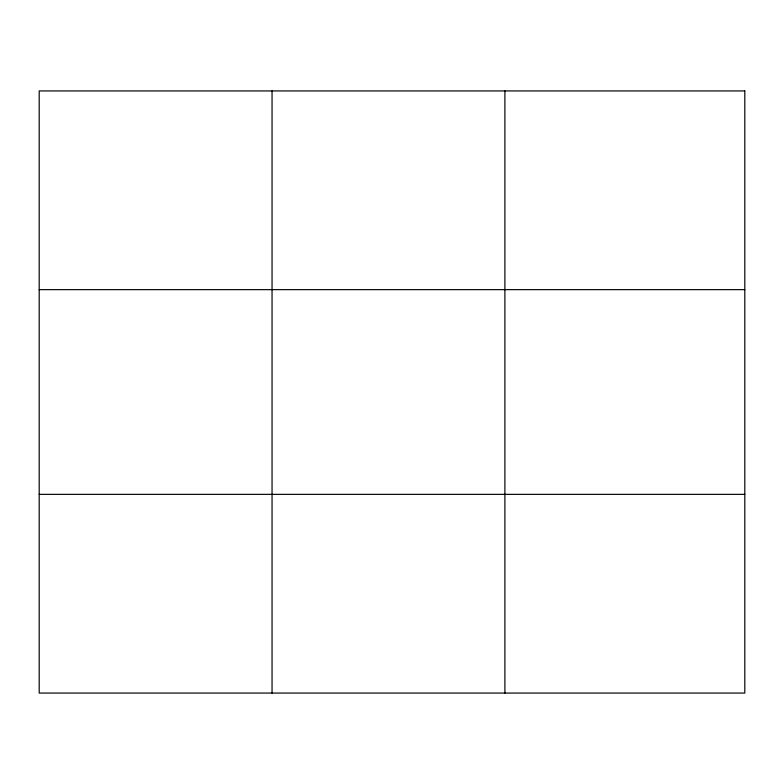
<?xml version="1.0" encoding="UTF-8"?>
<svg xmlns="http://www.w3.org/2000/svg" width="784" height="784" viewBox="0 0 784 784"><rect width="100%" height="100%" fill="white"/><g stroke="black" fill="none" stroke-linecap="round" stroke-linejoin="round"><path stroke-width="1.18" d="M272.048 90.934L272.048 693.066M504.896 90.934L504.896 693.066M39.2 289.639L744.8 289.639M39.2 494.361L744.8 494.361M744.8 90.934L744.8 693.066L39.2 693.066L39.2 90.934L744.8 90.934"/></g></svg>
